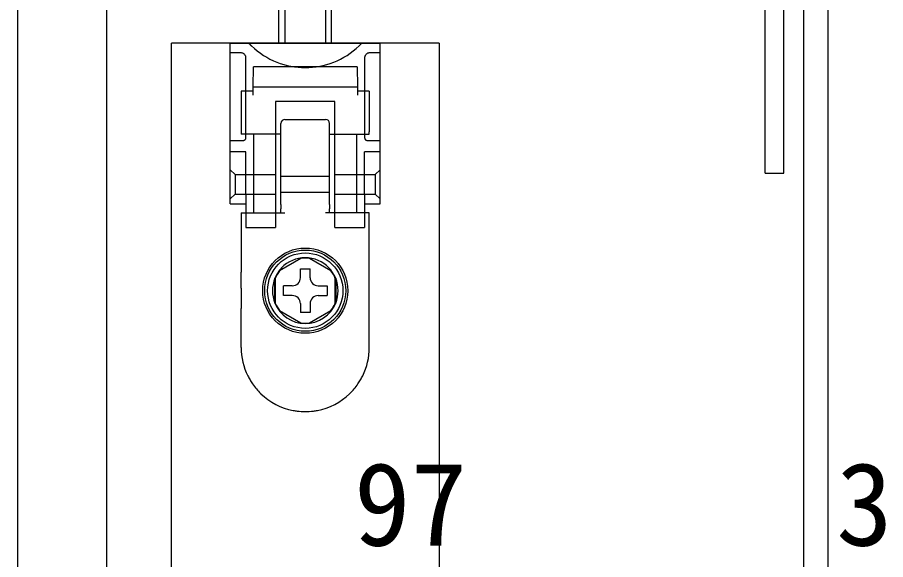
# Model space of a CAD drawing. Units: millimetres at full size; details may follow other scales. Extents: x -800 to 800, y -560 to 560.
# Drawn here: x -236.8 to -129.7, y 294.6 to 361.4 of the extents above; entities that cross this region are included whole.
import ezdxf
from ezdxf.enums import TextEntityAlignment as Align

# ---------------------------------------------------------------- set-up
doc = ezdxf.new("R2010")
doc.units = ezdxf.units.MM
doc.header["$LTSCALE"] = 4
doc.linetypes.add('USER1', pattern=[19.05, 12.7, -6.35])
doc.linetypes.add('USER11', pattern=[14.01, 12, -1, 0.01, -1])
doc.layers.add('2-0', color=7, linetype='Continuous', lineweight=25)
doc.styles.add('ＭＳ ゴシック', font='')
doc.styles.get('ＭＳ ゴシック').set_extended_font_data('MS Gothic')

msp = doc.modelspace()

# ---------------------------------------------------------------- linework, layer by layer
at = {"layer": '2-0'}
for p, q in [((-236.77, 428.203), (-236.77, 173.203)), ((-139.77, 173.203), (-139.77, 428.203)), ((-136.768, 173.203), (-136.768, 428.203)), ((-225.77, 392.204), (-225.77, 173.203)), ((-142.268, 342.203), (-142.268, 392.204)), ((-144.568, 342.203), (-144.568, 389.903)), ((-204.518, 358.203), (-204.518, 367.203)), ((-203.768, 367.203), (-203.768, 358.203)), ((-198.768, 367.203), (-198.768, 358.203)), ((-198.018, 358.203), (-198.018, 367.203)), ((-184.768, 358.203), (-217.768, 358.203)), ((-217.768, 173.203), (-217.768, 358.203)), ((-210.508, 358.203), (-192.028, 358.203)), ((-210.508, 338.403), (-210.508, 358.203)), ((-192.028, 338.403), (-192.028, 358.203)), ((-184.768, 358.203), (-184.768, 173.203)), ((-194.868, 355.303), (-194.93, 355.303)), ((-208.968, 352.303), (-209.168, 352.303)), ((-209.168, 352.303), (-209.168, 351.803)), ((-193.368, 352.303), (-193.568, 352.303)), ((-209.168, 351.803), (-209.168, 348.91)), ((-197.608, 351.003), (-204.928, 351.003)), ((-204.928, 351.003), (-204.928, 336.603)), ((-197.608, 336.603), (-197.608, 351.003)), ((-209.168, 348.91), (-209.168, 348.464)), ((-209.168, 348.464), (-209.168, 347.292)), ((-204.268, 347.803), (-204.268, 348.303)), ((-203.768, 348.803), (-198.768, 348.803)), ((-209.168, 347.292), (-209.168, 347.024)), ((-209.168, 347.024), (-209.168, 346.992)), ((-208.968, 346.992), (-209.168, 346.992)), ((-204.268, 346.992), (-204.318, 346.992)), ((-204.268, 347.303), (-204.268, 347.803)), ((-204.268, 347.301), (-204.268, 347.303)), ((-198.268, 347.292), (-198.268, 347.301)), ((-198.268, 346.006), (-198.268, 346.992)), ((-198.268, 346.992), (-198.218, 346.992)), ((-193.568, 346.992), (-193.368, 346.992)), ((-193.368, 347.024), (-193.368, 347.292)), ((-193.368, 346.992), (-193.368, 347.024)), ((-204.268, 345.506), (-204.268, 345.863)), ((-198.268, 345.863), (-198.268, 346.006)), ((-198.268, 345.506), (-198.268, 345.863)), ((-204.268, 345.292), (-204.268, 345.506)), ((-204.268, 343.761), (-204.268, 345.292)), ((-198.268, 345.292), (-198.268, 345.506)), ((-204.268, 343.261), (-204.268, 343.268)), ((-204.268, 341.803), (-204.268, 343.261)), ((-198.268, 341.803), (-198.268, 343.261)), ((-204.268, 339.803), (-204.268, 341.803)), ((-144.568, 342.203), (-142.268, 342.203)), ((-208.588, 339.603), (-208.588, 336.603)), ((-204.268, 338.72), (-204.268, 339.803)), ((-193.948, 339.603), (-193.948, 336.603)), ((-210.508, 338.403), (-208.588, 338.403)), ((-207.593, 337.303), (-207.593, 338.803)), ((-204.268, 338.303), (-204.268, 338.72)), ((-198.268, 338.303), (-198.268, 338.72)), ((-194.943, 338.803), (-194.943, 337.303)), ((-193.948, 338.403), (-192.028, 338.403)), ((-209.168, 337.303), (-204.268, 337.303)), ((-209.168, 337.303), (-209.168, 333.003)), ((-204.268, 338.303), (-204.268, 337.803)), ((-204.268, 337.303), (-204.268, 337.803)), ((-204.268, 337.303), (-203.768, 337.303)), ((-198.268, 337.303), (-198.768, 337.303)), ((-198.268, 338.303), (-198.268, 337.803)), ((-198.268, 337.303), (-198.268, 337.803)), ((-193.368, 337.303), (-198.268, 337.303)), ((-209.168, 333.003), (-209.168, 332.003)), ((-209.168, 332.003), (-209.168, 331.932)), ((-209.168, 331.932), (-209.168, 331.129)), ((-193.368, 331.129), (-193.368, 331.932)), ((-209.168, 331.129), (-209.168, 330.665)), ((-201.802, 331.667), (-204.435, 330.147)), ((-198.102, 330.147), (-200.735, 331.667)), ((-193.368, 330.665), (-193.368, 331.129)), ((-209.168, 328.003), (-209.168, 330.003)), ((-201.868, 330.403), (-200.668, 330.403)), ((-201.868, 329.303), (-201.868, 330.403)), ((-200.668, 329.303), (-200.668, 330.403)), ((-205.018, 326.173), (-205.018, 329.233)), ((-204.968, 329.223), (-204.968, 326.183)), ((-197.568, 326.183), (-197.568, 329.223)), ((-197.518, 329.233), (-197.518, 326.173)), ((-209.168, 328.003), (-209.168, 327.503)), ((-203.968, 327.103), (-203.968, 328.303)), ((-202.868, 328.303), (-203.968, 328.303)), ((-199.668, 328.303), (-198.568, 328.303)), ((-198.568, 328.303), (-198.568, 327.103)), ((-202.868, 327.103), (-203.968, 327.103)), ((-199.668, 327.103), (-198.568, 327.103)), ((-193.368, 326.877), (-193.368, 327.342)), ((-193.368, 326.075), (-193.368, 326.877)), ((-209.168, 325.003), (-209.168, 325.503)), ((-201.868, 326.103), (-201.868, 325.003)), ((-200.668, 326.103), (-200.668, 325.003)), ((-193.368, 326.003), (-193.368, 326.075)), ((-193.368, 325.503), (-193.368, 326.003)), ((-193.368, 325.003), (-193.368, 325.503)), ((-209.168, 320.703), (-209.168, 325.003)), ((-204.435, 325.259), (-201.802, 323.739)), ((-200.668, 325.003), (-201.868, 325.003)), ((-200.735, 323.739), (-198.102, 325.259)), ((-193.368, 320.703), (-193.368, 325.003))]:
    msp.add_line(p, q, dxfattribs=at)
at = {"layer": '2-0', "linetype": 'USER1'}
for p, q in [((-209.188, 357.003), (-210.508, 357.003)), ((-192.028, 357.003), (-193.348, 357.003)), ((-208.588, 346.563), (-208.588, 356.403)), ((-193.948, 356.403), (-193.948, 346.563)), ((-207.7, 352.803), (-207.669, 355.303)), ((-194.93, 355.303), (-207.669, 355.303)), ((-194.868, 355.303), (-194.837, 352.803)), ((-207.7, 352.303), (-208.968, 352.303)), ((-207.7, 351.803), (-207.7, 352.803)), ((-207.7, 352.803), (-194.837, 352.803)), ((-194.837, 352.803), (-194.837, 351.803)), ((-193.568, 352.303), (-194.837, 352.303)), ((-204.318, 346.992), (-208.968, 346.992)), ((-207.593, 338.803), (-207.593, 346.992)), ((-198.218, 346.992), (-193.568, 346.992)), ((-194.943, 346.992), (-194.943, 338.803)), ((-210.508, 346.203), (-208.948, 346.203)), ((-193.588, 346.203), (-192.028, 346.203)), ((-193.948, 339.603), (-193.948, 344.793)), ((-192.028, 344.793), (-193.948, 344.793)), ((-210.508, 342.603), (-209.908, 342.003)), ((-209.908, 342.003), (-204.928, 342.003)), ((-209.908, 342.003), (-209.908, 339.603)), ((-204.268, 341.803), (-198.268, 341.803)), ((-197.608, 342.003), (-192.628, 342.003)), ((-192.028, 342.603), (-192.628, 342.003)), ((-192.628, 342.003), (-192.628, 339.603)), ((-210.508, 339.003), (-209.908, 339.603)), ((-209.908, 339.603), (-204.928, 339.603)), ((-198.268, 339.803), (-204.268, 339.803)), ((-197.608, 339.603), (-192.628, 339.603)), ((-192.028, 339.003), (-192.628, 339.603)), ((-208.588, 336.603), (-208.588, 335.467)), ((-204.928, 336.603), (-204.928, 335.467)), ((-197.608, 335.467), (-197.608, 336.603)), ((-193.948, 336.603), (-193.948, 335.467)), ((-208.588, 335.467), (-204.928, 335.467)), ((-197.608, 335.467), (-193.948, 335.467))]:
    msp.add_line(p, q, dxfattribs=at)
at = {"layer": '2-0'}
for points in [[(-193.368, 352.303), (-193.368, 351.803), (-193.368, 348.91)], [(-198.268, 347.301), (-198.268, 347.303), (-198.268, 347.803), (-198.268, 348.303)], [(-193.368, 348.91), (-193.368, 348.464), (-193.368, 347.292)], [(-204.268, 346.992), (-204.268, 347.024), (-204.268, 347.292), (-204.268, 347.301)], [(-204.268, 345.863), (-204.268, 346.006), (-204.268, 346.992)], [(-198.268, 346.992), (-198.268, 347.024), (-198.268, 347.292)], [(-198.268, 343.303), (-198.268, 343.761), (-198.268, 345.292)], [(-204.268, 343.268), (-204.268, 343.303), (-204.268, 343.761)], [(-198.268, 343.261), (-198.268, 343.268), (-198.268, 343.303)], [(-198.268, 338.72), (-198.268, 339.803), (-198.268, 341.803)], [(-193.368, 331.932), (-193.368, 332.003), (-193.368, 333.003), (-193.368, 337.303)], [(-209.168, 330.665), (-209.168, 330.503), (-209.168, 330.003)], [(-193.368, 328.003), (-193.368, 330.003), (-193.368, 330.503), (-193.368, 330.665)], [(-193.368, 327.342), (-193.368, 327.503), (-193.368, 328.003)], [(-209.168, 327.503), (-209.168, 327.342), (-209.168, 326.877), (-209.168, 326.075)], [(-209.168, 326.075), (-209.168, 326.003), (-209.168, 325.503)]]:
    msp.add_lwpolyline(points, dxfattribs=at)
at = {"layer": '2-0', "linetype": 'USER1'}
msp.add_lwpolyline([(-208.588, 339.603), (-208.588, 344.793), (-210.508, 344.793)], dxfattribs=at)
at = {"layer": '2-0'}
for radius in [5.25, 4.646]:
    msp.add_circle((-201.268, 327.703), radius, dxfattribs=at)
at = {"layer": '2-0', "linetype": 'USER11'}
msp.add_circle((-201.268, 327.703), 5, dxfattribs=at)
at = {"layer": '2-0', "linetype": 'USER1'}
for centre, radius, start, end in [((-208.393, 357.843), 0.36, 44.33042, 90), ((-201.268, 364.803), 9.6, 224.33042, 226.29373), ((-201.268, 364.803), 9.6, 226.29373, 313.70627), ((-201.268, 364.803), 9.6, 313.70627, 315.66958), ((-194.144, 357.843), 0.36, 90, 135.66958), ((-209.188, 356.403), 0.6, 0, 90), ((-193.348, 356.403), 0.6, 90, 180), ((-208.948, 346.563), 0.36, 270, 0), ((-193.588, 346.563), 0.36, 180, 270)]:
    msp.add_arc(centre, radius, start, end, dxfattribs=at)
at = {"layer": '2-0'}
for centre, radius, start, end in [((-203.768, 348.303), 0.5, 90, 180), ((-198.768, 348.303), 0.5, 0, 90), ((-201.268, 327.703), 4.05, 43.7377, 136.2623), ((-201.268, 327.703), 4, 82.33165, 97.66835), ((-201.268, 327.703), 4.05, 136.2623, 157.80839), ((-201.268, 327.703), 4, 142.17651, 157.66835), ((-201.268, 327.703), 4.05, 22.19161, 43.7377), ((-201.268, 327.703), 4, 22.33165, 37.66835), ((-201.268, 327.703), 4.05, 157.80839, 202.19161), ((-202.868, 329.303), 1, 270, 0), ((-199.668, 329.303), 1, 180, 270), ((-201.268, 327.703), 4.05, 337.80839, 22.19161), ((-202.868, 326.103), 1, 360, 90), ((-199.668, 326.103), 1, 90, 180), ((-201.268, 327.703), 4.05, 202.19161, 337.80839), ((-201.268, 327.703), 4, 202.33165, 217.82349), ((-201.268, 327.703), 4, 322.17651, 337.66835), ((-201.268, 327.703), 4, 262.17651, 277.82349), ((-201.268, 320.703), 7.9, 180, 206.29788), ((-201.268, 320.703), 7.9, 333.70212, 0), ((-201.268, 320.703), 7.9, 206.29788, 210.41962), ((-201.268, 320.703), 7.9, 329.58038, 333.70212), ((-201.268, 320.703), 7.9, 210.41962, 214.72375), ((-201.268, 320.703), 7.9, 214.72375, 225.86911), ((-201.268, 320.703), 7.9, 314.13089, 325.27625), ((-201.268, 320.703), 7.9, 325.27625, 329.58038), ((-201.268, 320.703), 7.9, 225.86911, 226.18003), ((-201.268, 320.703), 7.9, 226.18003, 259.0546), ((-201.268, 320.703), 7.9, 280.9454, 313.81997), ((-201.268, 320.703), 7.9, 313.81997, 314.13089), ((-201.268, 320.703), 7.9, 259.0546, 262.72786), ((-201.268, 320.703), 7.9, 262.72786, 270), ((-201.268, 320.703), 7.9, 270, 277.27214), ((-201.268, 320.703), 7.9, 277.27214, 280.9454)]:
    msp.add_arc(centre, radius, start, end, dxfattribs=at)

# ---------------------------------------------------------------- texts
at = {"layer": '2-0', "style": 'ＭＳ ゴシック'}
for s, p in [('97', (-195.27, 293.204)), ('3', (-135.8, 293.204))]:
    msp.add_text(s, height=10.26, dxfattribs=at).set_placement(p, align=Align.BOTTOM_LEFT)

doc.saveas('drawing.dxf')
